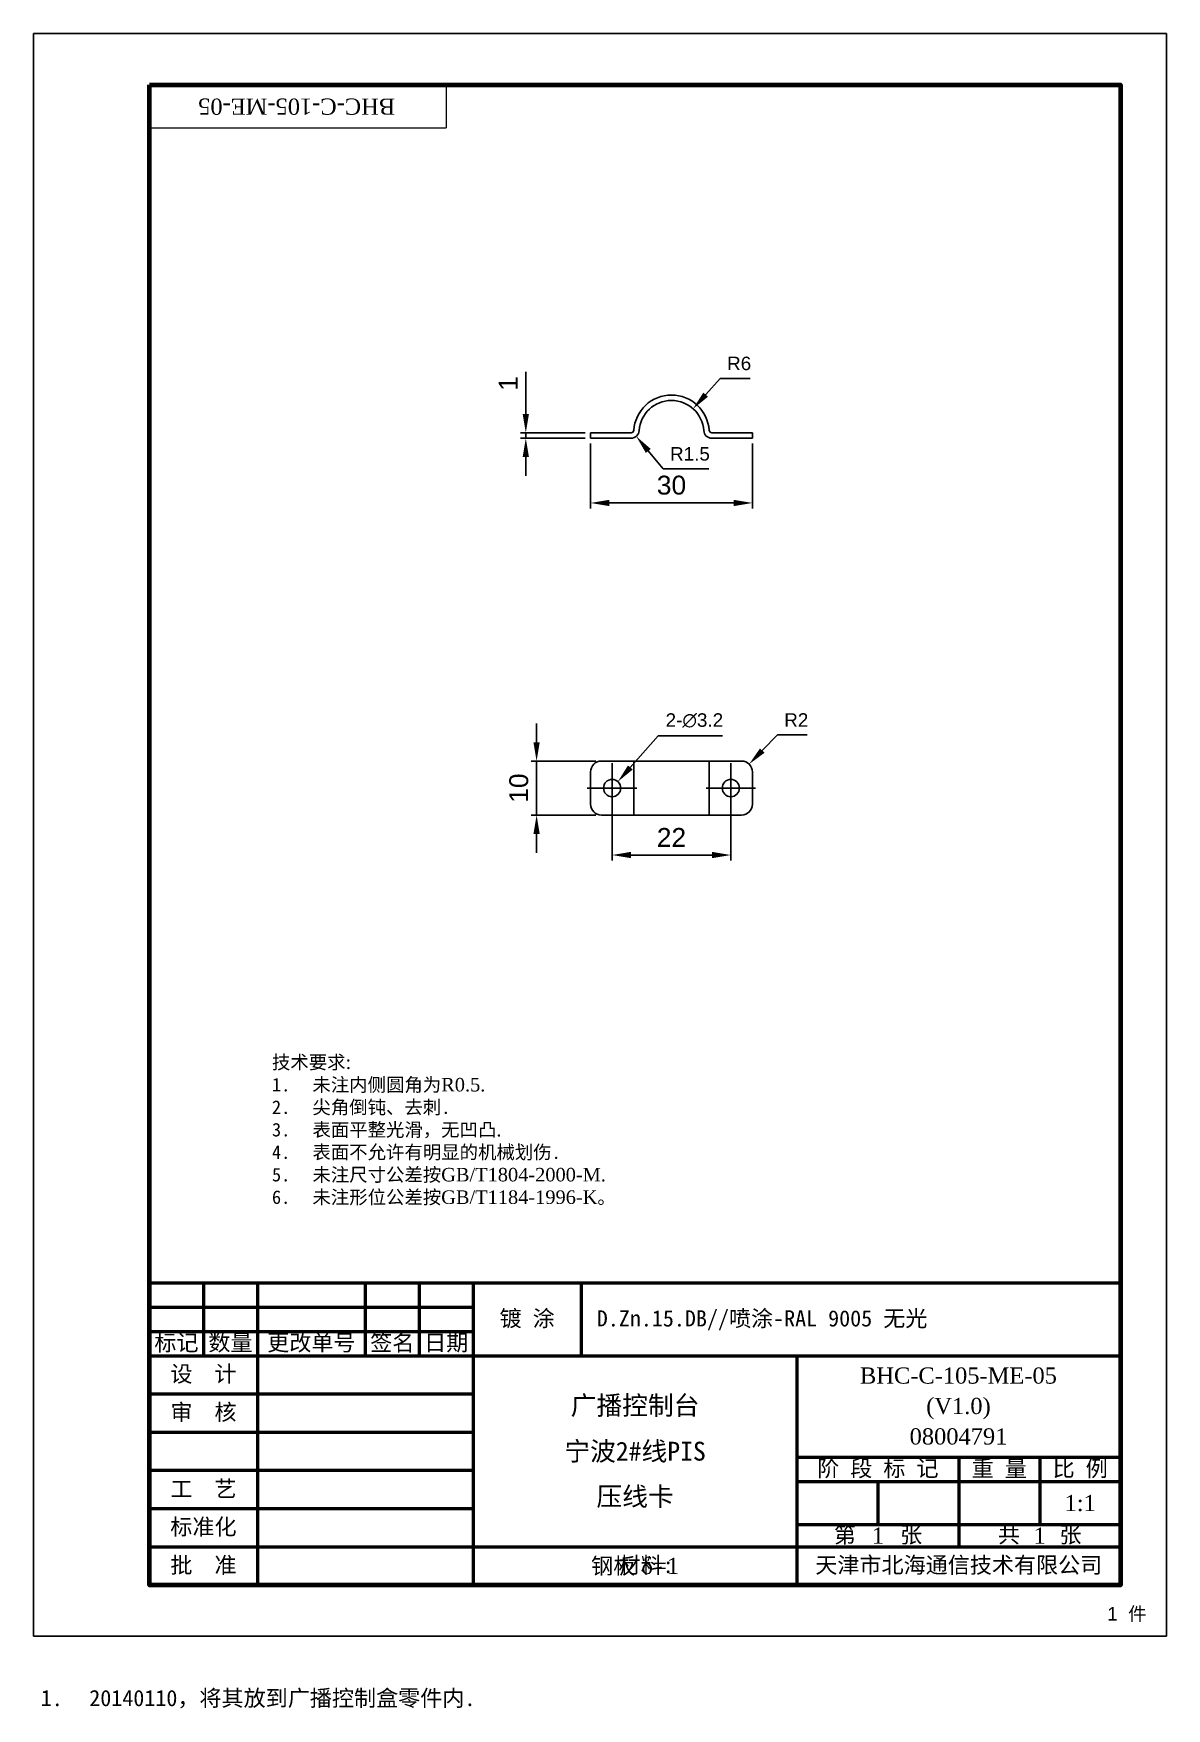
# Model space of a CAD drawing. Header units: millimetres. Extents: x 0 to 210, y -13 to 297.
import ezdxf
from ezdxf.enums import TextEntityAlignment as Align

# ---------------------------------------------------------------- set-up
doc = ezdxf.new("R2010")
doc.units = ezdxf.units.MM
doc.linetypes.add('AM_ISO08W050', pattern=[18, 12, -1.5, 3, -1.5])
doc.linetypes.add('AM_ISO08W050x2', pattern=[9, 6, -0.75, 1.5, -0.75])
doc.layers.add('02___PRT_ALL_AXES', color=7, linetype='Continuous')
for name, color, linetype, lineweight in [('AM_0', 7, 'Continuous', 50), ('AM_5', 3, 'Continuous', 25), ('AM_6', 2, 'Continuous', 35), ('AM_6 @ 1', 2, 'Continuous', 35), ('AM_7', 4, 'AM_ISO08W050', 25), ('AM_8', 1, 'Continuous', 25)]:
    doc.layers.add(name, color=color, linetype=linetype, lineweight=lineweight)
doc.styles.add('fs', font='SIMFANG.TTF')
doc.styles.get("Standard").update_dxf_attribs({"font": 'ARIAL.TTF'})
doc.styles.add('tnr', font='TIMES.TTF')
doc.dimstyles.new('AM_ISO$0', dxfattribs={"dimtxt": 3.5, "dimasz": 3.5, "dimexe": 1, "dimexo": 1, "dimgap": 1.5, "dimtad": 1, "dimdsep": 46, "dimtxsty": 'Standard', "dimcen": 0, "dimclrd": 256, "dimclre": 256, "dimclrt": 2, "dimadec": 0, "dimazin": 2, "dimtp": 0.1, "dimtm": 0.1, "dimtfac": 0.71, "dimtdec": 3, "dimtmove": 0, "dimatfit": 3, "dimfxl": 1, "dimlwd": -1, "dimlwe": -1, "dimarcsym": 1})
doc.dimstyles.new('AM_ISO$3', dxfattribs={"dimtxt": 2.5, "dimasz": 3.5, "dimexe": 1, "dimexo": 1, "dimgap": 1.5, "dimtad": 1, "dimtoh": 1, "dimdsep": 46, "dimtxsty": 'Standard', "dimcen": 0, "dimclrd": 256, "dimclre": 256, "dimclrt": 2, "dimadec": 0, "dimazin": 2, "dimtp": 0.1, "dimtm": 0.1, "dimtfac": 0.71, "dimtofl": 0, "dimtmove": 0, "dimatfit": 0, "dimfxl": 1, "dimlwd": -1, "dimlwe": -1, "dimarcsym": 1})
doc.dimstyles.new('AM_ISO$4', dxfattribs={"dimtxt": 2.5, "dimasz": 3.5, "dimexe": 1, "dimexo": 1, "dimgap": 1.5, "dimtad": 1, "dimtoh": 1, "dimdsep": 46, "dimtxsty": 'Standard', "dimcen": 0, "dimclrd": 256, "dimclre": 256, "dimclrt": 2, "dimadec": 0, "dimazin": 2, "dimtp": 0.1, "dimtm": 0.1, "dimtfac": 0.71, "dimtofl": 0, "dimtmove": 0, "dimatfit": 0, "dimfxl": 1, "dimlwd": -1, "dimlwe": -1, "dimarcsym": 1})

# ---------------------------------------------------------------- blocks, each defined once
blk = doc.blocks.new('BH-BORDER-A4')
at = {"color": 0, "lineweight": 13, "ltscale": 0.4}
for p in [(76.5, 287.5), (21.5, 279.5)]:
    blk.add_line(p, (76.5, 279.5), dxfattribs=at)
at = {"color": 0, "lineweight": 50}
blk.add_line((21.5, 65.5), (21.5, 9.5), dxfattribs=at)
at = {"color": 0, "lineweight": 100, "ltscale": 0.4}
blk.add_lwpolyline([(21.5, 287.5), (201.5, 287.5), (201.5, 9.5), (21.5, 9.5)], close=True, dxfattribs=at)
at = {"layer": 'AM_8', "linetype": 'ByBlock', "lineweight": 13, "ltscale": 0.4}
blk.add_lwpolyline([(0, 297), (210, 297), (210, 0), (0, 0)], close=True, dxfattribs=at)
at = {"layer": 'AM_6', "color": 2, "style": 'tnr'}
blk.add_attdef('TBA-2477AF-ME-00-00-00', text='', height=3, rotation=180, dxfattribs=at).set_placement((48.77, 283.44), align=Align.MIDDLE_CENTER)
blk = doc.blocks.new('*U20')
at = {"lineweight": 0}
ref = blk.add_blockref('BH-BORDER-A4', (0, 0), dxfattribs=at)
ref.add_attrib('TBA-2477AF-ME-00-00-00', 'BHC-C-105-ME-05', dxfattribs={"layer": 'AM_6 @ 1', "color": 2, "height": 3, "rotation": 180, "style": 'tnr'}).set_placement((48.77, 283.44), align=Align.MIDDLE_CENTER)
blk = doc.blocks.new('BH-TITLEBLOCK')
at = {"layer": 'AM_0', "lineweight": 50}
for p, q in [((-180, 56), (0, 56)), ((-180, 56), (-180, 0)), ((-170, 56), (-170, 42.5)), ((-160, 56), (-160, 0)), ((-140, 56), (-140, 42.5)), ((-140, 56), (-140, 42.5)), ((-140, 56), (-140, 42.5)), ((-130, 56), (-130, 42.5)), ((-130, 56), (-130, 42.5)), ((-130, 56), (-130, 42.5)), ((-120, 56), (-120, 0)), ((-100, 56), (-100, 42.5)), ((-180, 51.5), (-120, 51.5)), ((-180, 47), (-120, 47)), ((-180, 42.5), (0, 42.5)), ((-60, 42.5), (-60, 0)), ((-180, 35.42), (-120, 35.42)), ((-180, 28.34), (-120, 28.34)), ((-60, 23.7), (0, 23.7)), ((-30, 23.7), (-30, 7.1)), ((-15, 23.7), (-15, 11.2)), ((-180, 21.26), (-120, 21.26)), ((-60, 19.2), (0, 19.2)), ((-45, 19.2), (-45, 11.2)), ((-180, 14.18), (-120, 14.18)), ((-59.94, 11.2), (0, 11.2)), ((-180, 7.1), (0, 7.1))]:
    blk.add_line(p, q, dxfattribs=at)
at = {"layer": 'AM_0', "lineweight": 100, "ltscale": 0.4}
blk.add_lwpolyline([(0, 56), (0, 0), (-180, 0)], dxfattribs=at)
at = {"layer": 'AM_6', "color": 2, "style": 'fs'}
blk.add_attdef('D.ZN.15.DB//喷涂-RAL9004-亚光//丝印', (-97.09, 47.91), '', height=3, dxfattribs=at)
at = {"layer": 'AM_6', "color": 2, "style": 'tnr'}
for tag, p in [('TBA-2477AF-ME-00-00-00', (-30.06, 37.32)), ('(V1.0)', (-30.06, 31.68)), ('00000000', (-30.05, 26.04))]:
    blk.add_attdef(tag, text='', height=3, dxfattribs=at).set_placement(p, align=Align.CENTER)
at = {"layer": 'AM_6', "color": 2, "style": 'fs'}
blk.add_attdef('项目名称', text='', height=3.5, dxfattribs=at).set_placement((-90, 35.04), align=Align.TOP_CENTER)
at = {"layer": 'AM_6', "color": 2}
for tag, height, style, p in [('产品名称', 3.5, 'fs', (-90, 24.8)), ('1:1', 3, 'tnr', (-7.5, 15.2)), ('1', 3, 'tnr', (-45, 9.15)), ('2', 3, 'tnr', (-15, 9.15)), ('AL', 3, 'tnr', (-90, 3.55))]:
    blk.add_attdef(tag, text='', height=height, dxfattribs=dict(at, style=style)).set_placement(p, align=Align.MIDDLE_CENTER)
at = {"layer": 'AM_6', "color": 2, "style": 'fs'}
blk.add_attdef('零件名称', text='', height=3.5, dxfattribs=at).set_placement((-90, 13.62), align=Align.BOTTOM_CENTER)
at = {"layer": 'AM_8', "linetype": 'ByBlock', "ltscale": 0.4, "char_height": 3, "attachment_point": 5}
for s, insert, width in [('{\\fFangSong_GB2312|b0|i0|c134|p49;镀 涂}', (-110, 49.25), 20.003), ('{\\fFangSong_GB2312|b0|i0|c134|p49;标记}', (-175, 44.75), 10), ('{\\fFangSong_GB2312|b0|i0|c134|p49;数量}', (-165, 44.75), 10), ('{\\fFangSong_GB2312|b0|i0|c134|p49;更改单号}', (-150, 44.75), 20), ('{\\fFangSong_GB2312|b0|i0|c134|p49;签名}', (-135, 44.75), 9.9978), ('{\\fFangSong_GB2312|b0|i0|c134|p49;日期}', (-125, 44.75), 10.0022), ('{\\fFangSong_GB2312|b0|i0|c134|p49;设  计}', (-170, 38.96), 20), ('{\\fFangSong_GB2312|b0|i0|c134|p49;审  核}', (-170, 31.88), 20), ('{\\fFangSong_GB2312|b0|i0|c134|p49;阶 段 标 记}', (-45, 21.45), 30), ('{\\fFangSong_GB2312|b0|i0|c134|p49;重 量}', (-22.5, 21.45), 15), ('{\\fFangSong_GB2312|b0|i0|c134|p49;比 例}', (-7.5, 21.45), 15), ('{\\fFangSong_GB2312|b0|i0|c134|p49;工  艺}', (-170, 17.72), 20), ('{\\fFangSong_GB2312|b0|i0|c134|p49;标准化}', (-170, 10.64), 20), ('{\\fFangSong_GB2312|b0|i0|c134|p49;第    张}', (-44.97, 9.15), 29.9401), ('{\\fFangSong_GB2312|b0|i0|c134|p49;共   } {\\fFangSong_GB2312|b0|i0|c134|p49;张}', (-15, 9.17), 30), ('{\\fFangSong_GB2312|b0|i0|c134|p49;批  准}', (-170, 3.55), 20), ('{\\fFangSong_GB2312|b0|i0|c134|p49;  材料:}', (-90, 3.55), 60), ('{\\fFangSong_GB2312|b0|i0|c134|p49;天津市北海通信技术有限公司}', (-30, 3.55), 60)]:
    blk.add_mtext(s, dxfattribs=dict(at, insert=insert, width=width))
blk = doc.blocks.new('*U21')
at = {"lineweight": 0}
ref = blk.add_blockref('BH-TITLEBLOCK', (201.5, 9.5), dxfattribs=at)
ref.add_attrib('产品名称', '宁波2#线PIS', dxfattribs={"layer": 'AM_6 @ 1', "color": 2, "height": 3.5, "style": 'fs'}).set_placement((111.5, 34.3), align=Align.MIDDLE_CENTER)
ref.add_attrib('项目名称', '广播控制台', dxfattribs={"layer": 'AM_6 @ 1', "color": 2, "height": 3.5, "style": 'fs'}).set_placement((111.5, 44.54), align=Align.TOP_CENTER)
ref.add_attrib('零件名称', '压线卡', dxfattribs={"layer": 'AM_6 @ 1', "color": 2, "height": 3.5, "style": 'fs'}).set_placement((111.5, 23.12), align=Align.BOTTOM_CENTER)
ref.add_attrib('(V1.0)', '(V1.0)', dxfattribs={"layer": 'AM_6 @ 1', "color": 2, "height": 3, "style": 'tnr'}).set_placement((171.44, 41.18), align=Align.CENTER)
ref.add_attrib('00000000', '08004791', dxfattribs={"layer": 'AM_6 @ 1', "color": 2, "height": 3, "style": 'tnr'}).set_placement((171.45, 35.54), align=Align.CENTER)
ref.add_attrib('TBA-2477AF-ME-00-00-00', 'BHC-C-105-ME-05', dxfattribs={"layer": 'AM_6 @ 1', "color": 2, "height": 3, "style": 'tnr'}).set_placement((171.44, 46.82), align=Align.CENTER)
ref.add_attrib('D.ZN.15.DB//喷涂-RAL9004-亚光//丝印', 'D.Zn.15.DB//喷涂-RAL 9005 无光', (104.41, 57.41), dxfattribs={"layer": 'AM_6 @ 1', "color": 2, "height": 3, "style": 'fs'})
ref.add_attrib('1:1', '1:1', dxfattribs={"layer": 'AM_6 @ 1', "color": 2, "height": 3, "style": 'tnr'}).set_placement((194, 24.7), align=Align.MIDDLE_CENTER)
ref.add_attrib('1', '1', dxfattribs={"layer": 'AM_6 @ 1', "color": 2, "height": 3, "style": 'tnr'}).set_placement((156.5, 18.65), align=Align.MIDDLE_CENTER)
ref.add_attrib('2', '1', dxfattribs={"layer": 'AM_6 @ 1', "color": 2, "height": 3, "style": 'tnr'}).set_placement((186.5, 18.65), align=Align.MIDDLE_CENTER)
ref.add_attrib('AL', '钢板 δ=1', dxfattribs={"layer": 'AM_6 @ 1', "color": 2, "height": 3, "style": 'tnr'}).set_placement((111.5, 13.05), align=Align.MIDDLE_CENTER)
blk = doc.blocks.new('*D8')
at = {"layer": 'AM_5', "linetype": 'ByBlock', "transparency": 16777216}
for p, q in [((124.59, 230.08), (127.28, 233.07)), ((127.28, 233.07), (132.81, 233.07))]:
    blk.add_line(p, q, dxfattribs=at)
at = {"layer": 'AM_5', "transparency": 16777216}
blk.add_solid([(124.16, 230.47), (125.02, 229.69), (122.25, 227.47)], dxfattribs=at)
at = {"layer": 'Defpoints', "color": 0, "transparency": 16777216}
for p in [(122.25, 227.47), (118.25, 223.01)]:
    blk.add_point(p, dxfattribs=at)
at = {"layer": 'AM_5', "color": 2, "transparency": 16777216, "insert": (130.79, 235.85), "char_height": 2.5, "attachment_point": 5}
blk.add_mtext('R6', dxfattribs=at)
blk = doc.blocks.new('*D9')
at = {"layer": 'AM_5', "linetype": 'ByBlock', "transparency": 16777216}
for p, q in [((103.25, 221.01), (103.25, 209.01)), ((133.25, 221.01), (133.25, 209.01)), ((106.75, 210.01), (129.75, 210.01))]:
    blk.add_line(p, q, dxfattribs=at)
at = {"layer": 'AM_5', "transparency": 16777216}
for points in [[(106.75, 210.59), (106.75, 209.42), (103.25, 210.01)], [(129.75, 210.59), (129.75, 209.42), (133.25, 210.01)]]:
    blk.add_solid(points, dxfattribs=at)
at = {"layer": 'Defpoints', "color": 0, "transparency": 16777216}
for p in [(103.25, 222.01), (133.25, 222.01), (133.25, 210.01)]:
    blk.add_point(p, dxfattribs=at)
at = {"layer": 'AM_5', "color": 2, "transparency": 16777216, "insert": (118.25, 213.29), "char_height": 3.5, "attachment_point": 5}
blk.add_mtext('30', dxfattribs=at)
blk = doc.blocks.new('*D10')
at = {"layer": 'AM_5', "linetype": 'ByBlock', "transparency": 16777216}
for p, q in [((91.25, 226.51), (91.25, 234.29)), ((102.25, 223.01), (90.25, 223.01)), ((102.25, 222.01), (90.25, 222.01)), ((91.25, 222.01), (91.25, 223.01)), ((91.25, 218.51), (91.25, 215.01))]:
    blk.add_line(p, q, dxfattribs=at)
at = {"layer": 'AM_5', "transparency": 16777216}
for points in [[(90.66, 226.51), (91.83, 226.51), (91.25, 223.01)], [(90.66, 218.51), (91.83, 218.51), (91.25, 222.01)]]:
    blk.add_solid(points, dxfattribs=at)
at = {"layer": 'Defpoints', "color": 0, "transparency": 16777216}
for p in [(91.25, 223.01), (103.25, 223.01), (103.25, 222.01)]:
    blk.add_point(p, dxfattribs=at)
at = {"layer": 'AM_5', "color": 2, "transparency": 16777216, "insert": (87.99, 232.15), "char_height": 3.5, "attachment_point": 5, "rotation": 90}
blk.add_mtext('1', dxfattribs=at)
blk = doc.blocks.new('*D11')
at = {"layer": 'AM_5', "linetype": 'ByBlock', "transparency": 16777216}
for p, q in [((113.95, 219.65), (116.69, 216.32)), ((116.69, 216.32), (125.16, 216.32))]:
    blk.add_line(p, q, dxfattribs=at)
at = {"layer": 'AM_5', "transparency": 16777216}
blk.add_solid([(114.4, 220.02), (113.5, 219.28), (111.72, 222.35)], dxfattribs=at)
at = {"layer": 'Defpoints', "color": 0, "transparency": 16777216}
for p in [(110.76, 223.51), (111.72, 222.35)]:
    blk.add_point(p, dxfattribs=at)
at = {"layer": 'AM_5', "color": 2, "transparency": 16777216, "insert": (121.67, 219.09), "char_height": 2.5, "attachment_point": 5}
blk.add_mtext('R1.5', dxfattribs=at)
blk = doc.blocks.new('*D12')
at = {"layer": 'AM_5', "linetype": 'ByBlock', "transparency": 16777216}
for p, q in [((135.07, 164.13), (137.87, 167.03)), ((137.87, 167.03), (143.38, 167.03))]:
    blk.add_line(p, q, dxfattribs=at)
at = {"layer": 'AM_5', "transparency": 16777216}
blk.add_solid([(134.65, 164.53), (135.49, 163.72), (132.64, 161.61)], dxfattribs=at)
at = {"layer": 'Defpoints', "color": 0, "transparency": 16777216}
for p in [(132.64, 161.61), (131.25, 160.17)]:
    blk.add_point(p, dxfattribs=at)
at = {"layer": 'AM_5', "color": 2, "transparency": 16777216, "insert": (141.38, 169.79), "char_height": 2.5, "attachment_point": 5}
blk.add_mtext('R2', dxfattribs=at)
blk = doc.blocks.new('*D13')
at = {"layer": 'AM_5', "linetype": 'ByBlock', "transparency": 16777216}
for p, q in [((110.62, 161), (115.8, 166.86)), ((115.8, 166.86), (127.69, 166.86))]:
    blk.add_line(p, q, dxfattribs=at)
at = {"layer": 'AM_5', "transparency": 16777216}
blk.add_solid([(110.19, 161.38), (111.06, 160.61), (108.31, 158.37)], dxfattribs=at)
at = {"layer": 'Defpoints', "color": 0, "transparency": 16777216}
for p in [(108.31, 158.37), (106.19, 155.97)]:
    blk.add_point(p, dxfattribs=at)
at = {"layer": 'AM_5', "color": 2, "transparency": 16777216, "insert": (122.49, 169.7), "char_height": 2.5, "attachment_point": 5}
blk.add_mtext('2-∅3.2', dxfattribs=at)
blk = doc.blocks.new('*D14')
at = {"layer": 'AM_5', "linetype": 'ByBlock', "transparency": 16777216}
for p, q in [((107.25, 156.17), (107.25, 143.77)), ((129.25, 156.17), (129.25, 143.77)), ((110.75, 144.77), (125.75, 144.77))]:
    blk.add_line(p, q, dxfattribs=at)
at = {"layer": 'AM_5', "transparency": 16777216}
for points in [[(110.75, 145.36), (110.75, 144.19), (107.25, 144.77)], [(125.75, 145.36), (125.75, 144.19), (129.25, 144.77)]]:
    blk.add_solid(points, dxfattribs=at)
at = {"layer": 'Defpoints', "color": 0, "transparency": 16777216}
for p in [(107.25, 157.17), (129.25, 157.17), (129.25, 144.77)]:
    blk.add_point(p, dxfattribs=at)
at = {"layer": 'AM_5', "color": 2, "transparency": 16777216, "insert": (118.25, 148.03), "char_height": 3.5, "attachment_point": 5}
blk.add_mtext('22', dxfattribs=at)
blk = doc.blocks.new('*D15')
at = {"layer": 'AM_5', "linetype": 'ByBlock', "transparency": 16777216}
for p, q in [((93.25, 165.67), (93.25, 169.17)), ((104.25, 162.17), (92.25, 162.17)), ((93.25, 162.17), (93.25, 152.17)), ((104.25, 152.17), (92.25, 152.17)), ((93.25, 148.67), (93.25, 145.17))]:
    blk.add_line(p, q, dxfattribs=at)
at = {"layer": 'AM_5', "transparency": 16777216}
for points in [[(92.66, 165.67), (93.83, 165.67), (93.25, 162.17)], [(92.66, 148.67), (93.83, 148.67), (93.25, 152.17)]]:
    blk.add_solid(points, dxfattribs=at)
at = {"layer": 'Defpoints', "color": 0, "transparency": 16777216}
for p in [(105.25, 162.17), (93.25, 152.17), (105.25, 152.17)]:
    blk.add_point(p, dxfattribs=at)
at = {"layer": 'AM_5', "color": 2, "transparency": 16777216, "insert": (89.96, 157.17), "char_height": 3.5, "attachment_point": 5, "rotation": 90}
blk.add_mtext('10', dxfattribs=at)

msp = doc.modelspace()

# ---------------------------------------------------------------- linework, layer by layer
at = {"color": 7, "linetype": 'Continuous'}
for p, q in [((0, 0), (0, 297)), ((0, 297), (210, 297)), ((210, 0), (210, 297)), ((103.248, 222.005), (103.248, 223.005)), ((110.764, 222.005), (103.248, 222.005)), ((133.248, 222.005), (125.731, 222.005)), ((133.248, 222.005), (133.248, 223.005)), ((110.764, 162.173), (111.263, 162.173)), ((125.232, 162.173), (125.731, 162.173)), ((111.263, 152.173), (110.764, 152.173)), ((125.731, 152.173), (125.232, 152.173)), ((0, 0), (210, 0))]:
    msp.add_line(p, q, dxfattribs=at)
at = {"color": 3, "linetype": 'Continuous'}
for p, q in [((103.248, 223.005), (110.764, 223.005)), ((125.731, 223.005), (133.248, 223.005)), ((110.764, 162.173), (105.248, 162.173)), ((111.263, 162.173), (111.263, 152.173)), ((125.232, 162.173), (111.263, 162.173)), ((125.232, 162.173), (125.232, 152.173)), ((131.248, 162.173), (125.731, 162.173)), ((103.248, 160.173), (103.248, 154.173)), ((133.248, 160.173), (133.248, 154.173)), ((110.764, 152.173), (105.248, 152.173)), ((125.232, 152.173), (111.263, 152.173)), ((131.248, 152.173), (125.731, 152.173))]:
    msp.add_line(p, q, dxfattribs=at)
for centre, radius, start, end in [((118.248, 223.005), 7, 3.82255, 176.17745), ((105.248, 160.173), 2, 90, 180), ((131.248, 160.173), 2, 0, 90), ((105.248, 154.173), 2, 180, 270), ((131.248, 154.173), 2, 270, 0)]:
    msp.add_arc(centre, radius, start, end, dxfattribs=at)
at = {"color": 7, "linetype": 'Continuous'}
for centre, radius, start, end in [((118.248, 223.005), 6, 3.82255, 176.17745), ((110.764, 223.505), 0.5, 270, 356.17745), ((110.764, 223.505), 1.5, 270, 356.17745), ((125.731, 223.505), 1.5, 183.82255, 270), ((125.731, 223.505), 0.5, 183.82255, 270)]:
    msp.add_arc(centre, radius, start, end, dxfattribs=at)
at = {"layer": '02___PRT_ALL_AXES', "color": 3, "linetype": 'Continuous'}
for centre in [(107.248, 157.173), (129.248, 157.173)]:
    msp.add_circle(centre, 1.6, dxfattribs=at)
at = {"layer": 'AM_7', "linetype": 'AM_ISO08W050x2'}
for p, q in [((107.248, 157.173), (107.248, 161.773)), ((129.248, 157.173), (129.248, 161.773)), ((107.248, 157.173), (102.648, 157.173)), ((107.248, 157.173), (111.848, 157.173)), ((107.248, 157.173), (107.248, 152.573)), ((129.248, 157.173), (124.648, 157.173)), ((129.248, 157.173), (133.848, 157.173)), ((129.248, 157.173), (129.248, 152.573))]:
    msp.add_line(p, q, dxfattribs=at)

# ---------------------------------------------------------------- block references
at = {"layer": 'AM_0'}
for name in ['*U20', '*U21']:
    msp.add_blockref(name, (0, 0), dxfattribs=at)

# ---------------------------------------------------------------- texts
at = {"layer": 'AM_6', "color": 2, "insert": (199.011, 5.417), "char_height": 2.5, "attachment_point": 1}
msp.add_mtext_dynamic_manual_height_columns('1  {\\fSimSun|b0|i0|c134|p2;件}', width=15.32758, gutter_width=12.5, heights=[2.5], dxfattribs=at)
at = {"layer": 'AM_6 @ 1', "color": 2, "insert": (44.198, 107.63), "char_height": 2.5, "attachment_point": 1, "style": 'fs'}
msp.add_mtext_dynamic_manual_height_columns('{\\C256;技术要求\\fTimes New Roman|b0|i0|c238|p18;:\\P\\pi-7.5,l7.5,t7.5;\\fFangSong_GB2312|b0|i0|c134|p49;1.^I未注内侧圆角为\\fTimes New Roman|b0|i0|c238|p18;R0.5.\\P\\fFangSong_GB2312|b0|i0|c134|p49;2.^I尖角倒钝、去刺.\\fTimes New Roman|b0|i0|c238|p18;\\P\\fFangSong_GB2312|b0|i0|c134|p49;3.^I表面平整光滑，无凹凸\\fTimes New Roman|b0|i0|c238|p18;.\\P\\fFangSong_GB2312|b0|i0|c134|p49;4.^I表面不允许有明显的机械划伤.\\fTimes New Roman|b0|i0|c238|p18;\\P\\fFangSong_GB2312|b0|i0|c134|p49;5.^I未注尺寸公差按\\fTimes New Roman|b0|i0|c238|p18;GB/T1804-2000-M.\\P\\fFangSong_GB2312|b0|i0|c134|p49;6.^I未注形位公差按\\fTimes New Roman|b0|i0|c238|p18;GB/T1184-1996-K\\fFangSong_GB2312|b0|i0|c134|p49;。}', width=137.40133, gutter_width=12.5, heights=[0], dxfattribs=at)
at = {"layer": 'AM_6 @ 1', "insert": (1.34, -9.94), "char_height": 3, "attachment_point": 1, "style": 'fs'}
msp.add_mtext_dynamic_manual_height_columns('\\pi-9,l9,t9;1.^I20140110，将其放到广播控制盒零件内.', width=155.42038, gutter_width=12.5, heights=[0], dxfattribs=at)

# ---------------------------------------------------------------- dimensions: what is measured, and where the dimension line sits
at = {"layer": 'AM_5'}
for center, mpoint, picture, middle in [((118.248, 223.005), (122.253, 227.473), '*D8', (130.791, 233.075)), ((110.764, 223.505), (111.719, 222.348), '*D11', (121.675, 216.317)), ((131.248, 160.173), (132.637, 161.611), '*D12', (141.375, 167.035))]:
    dim = msp.add_radius_dim(center=center, mpoint=mpoint, dimstyle='AM_ISO$4', dxfattribs=at)
    dim.commit()
    dim.dimension.update_dxf_attribs({"geometry": picture, "text_midpoint": middle, "dimtype": 164})
for base, p1, p2, picture, middle in [((91.248, 223.005), (103.248, 222.005), (103.248, 223.005), '*D10', (87.991, 232.15)), ((93.248, 152.173), (105.248, 162.173), (105.248, 152.173), '*D15', (89.961, 157.173))]:
    dim = msp.add_linear_dim(base=base, p1=p1, p2=p2, angle=90, dimstyle='AM_ISO$0', dxfattribs=at)
    dim.commit()
    dim.dimension.update_dxf_attribs({"geometry": picture, "text_midpoint": middle})
for base, p1, p2, picture, middle in [((133.248, 210.005), (103.248, 222.005), (133.248, 222.005), '*D9', (118.248, 213.294)), ((129.248, 144.773), (107.248, 157.173), (129.248, 157.173), '*D14', (118.248, 148.03))]:
    dim = msp.add_linear_dim(base=base, p1=p1, p2=p2, dimstyle='AM_ISO$0', dxfattribs=at)
    dim.commit()
    dim.dimension.update_dxf_attribs({"geometry": picture, "text_midpoint": middle})
dim = msp.add_diameter_dim_2p(p1=(106.189, 155.973), p2=(108.307, 158.372), text='2-<>', dimstyle='AM_ISO$3', dxfattribs=at)
dim.commit()
dim.dimension.update_dxf_attribs({"geometry": '*D13', "text_midpoint": (122.494, 166.857), "dimtype": 163})

doc.saveas('drawing.dxf')
